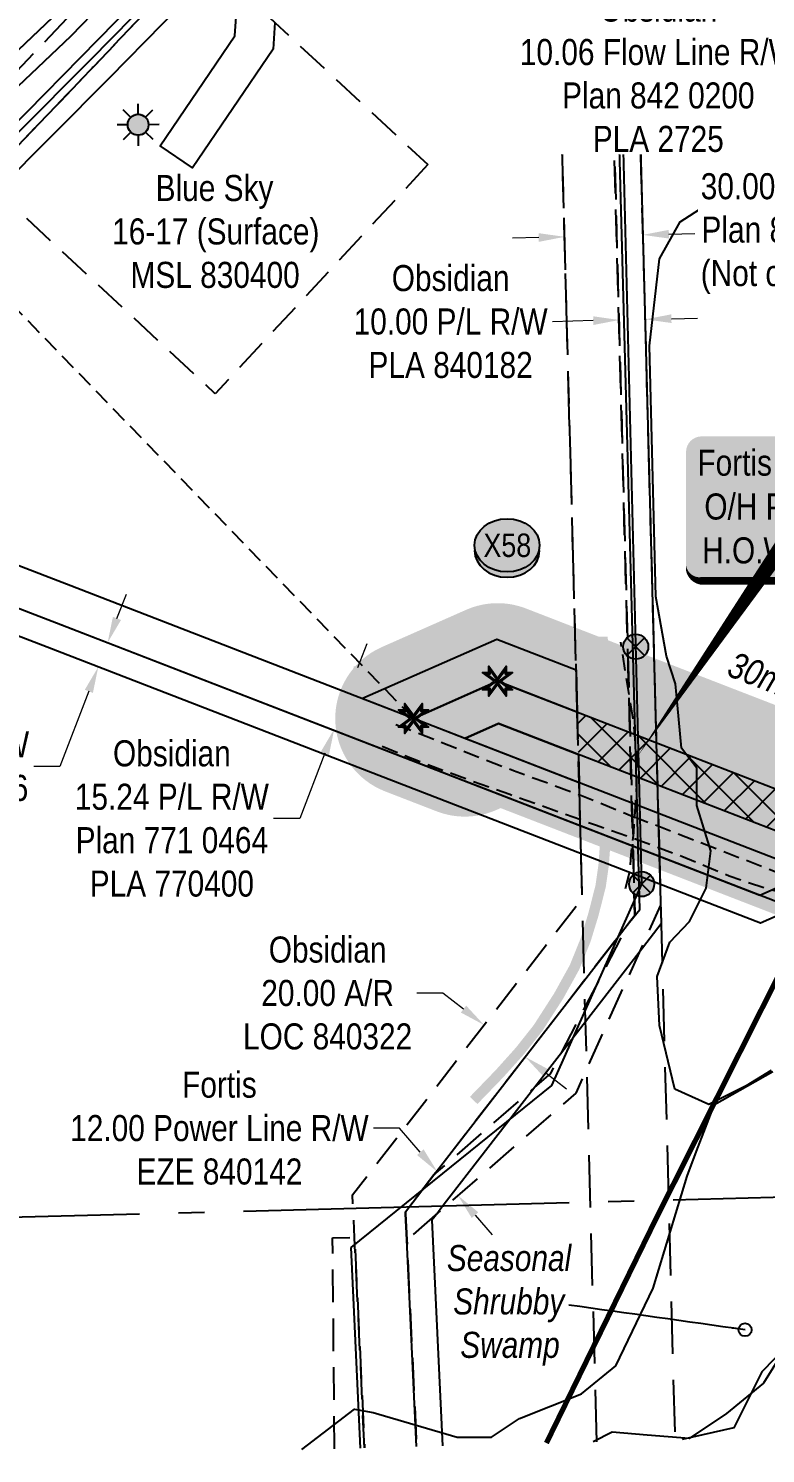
# Model space of a CAD drawing. Extents: x 633209 to 644713, y 5826006 to 5832721.
# Drawn here: x 637635 to 637918, y 5831600 to 5832147 of the extents above; entities that cross this region are included whole.
import ezdxf
from ezdxf.enums import TextEntityAlignment as Align

# ---------------------------------------------------------------- set-up
doc = ezdxf.new("R2010")
doc.units = 0
doc.header["$LTSCALE"] = 5
doc.header["$PDSIZE"] = 0.5
for name, pattern in [('DASHDOT2', [12.7, 6.35, -3.175, 0, -3.175]), ('foc-ACCESSROAD', [3.75, 2.5, -1.25]), ('foc-FLOWLINE', [3.75, 2.5, -1.25]), ('foc-MONUMENT-BDYS', [6, 4, -2]), ('foc-QUARTERLINE', [33, 25, -3, 2, -3]), ('foc-TIELINE', [1.875, 1.25, -0.625]), ('POWERLINE5', [7.799999999999997, 2.399999999999999, -0.6, 0.6, -0.6, 0.6, -0.6, 2.399999999999999]), ('UG_PIPE', [1.875, 1.25, -0.625])]:
    doc.linetypes.add(name, pattern=pattern)
doc.layers.get('Defpoints').update_dxf_attribs({"color": 9})
for name, color, linetype in [('AS-PIPE-UG', 44, 'UG_PIPE'), ('AS-POWER', 104, 'foc-POWER'), ('AS-POWER-EXISTING', 72, 'POWERLINE5'), ('AS-ROADS', 254, 'Continuous'), ('AS-WILDLIFE', 131, 'DASHDOT2'), ('C-AR', 13, 'foc-ACCESSROAD'), ('C-RW', 13, 'Continuous'), ('F-EZE', 190, 'foc-FLOWLINE'), ('F-RW', 190, 'Continuous'), ('F-WS', 190, 'foc-ACCESSROAD'), ('F-WS-S', 8, 'Continuous'), ('L-MON', 1, 'Continuous'), ('L-MON-PLAN', 7, 'foc-MONUMENT-BDYS'), ('L-QSEC', 8, 'foc-QUARTERLINE'), ('L-TIE', 7, 'foc-TIELINE'), ('P-BUFFER-H 30m', 51, 'Continuous'), ('P-BUFFER-T', 40, 'Continuous'), ('P-CROSSINGS', 250, 'Continuous'), ('P-PROPOSED', 10, 'Continuous'), ('P-PROPOSED-H', 21, 'Continuous'), ('P-TEMP-BLUE-BORE-H', 131, 'Continuous'), ('P-TEMP-H', 41, 'Continuous'), ('P-TEMP-NO CUT-H', 104, 'Continuous'), ('P-TEMP_WORKSPACE', 46, 'Continuous'), ('T-WATER', 160, 'Continuous'), ('WETLAND', 143, 'Continuous'), ('WETLAND-T', 146, 'Continuous')]:
    doc.layers.add(name, color=color, linetype=linetype)
for name, color, linetype, lineweight in [('C-AR-T', 13, 'Continuous', 9), ('C-FLOWLINE-T', 13, 'Continuous', 9), ('C-RW-T', 13, 'Continuous', 9), ('F-EZE-T', 190, 'Continuous', 9), ('F-RW-T', 190, 'Continuous', 9), ('F-WS-T', 190, 'Continuous', 9)]:
    doc.layers.add(name, color=color, linetype=linetype, lineweight=lineweight)
doc.styles.add('80', font='ARIALN.TTF', dxfattribs={"height": 10})
doc.styles.add('80CG', font='ARIALN.TTF', dxfattribs={"height": 10})
doc.styles.add('80L', font='ARIALN.TTF', dxfattribs={"height": 10})
doc.styles.add('Crossing', font='ARIALN.TTF', dxfattribs={"height": 10})
doc.styles.add('foc-LtypeFont', font='ARIALN.TTF', dxfattribs={"height": 7.349999999999999})
doc.linetypes.add('foc-POWER', pattern='A,6,-1,["P",foc-LtypeFont,S=0.2,R=0,X=-0.625,Y=-0.75],-1.239999999999999,4', length=12.24)
doc.linetypes.add('foc-TOPO-flowdirection-NOLINE', pattern='A,0,[">",foc-LtypeFont,S=0.3,R=0,X=0,Y=-0.945],-20,[">",foc-LtypeFont,S=0.3,R=0,X=0,Y=-0.945],0', length=20)
doc.dimstyles.new('Compass 5 000', dxfattribs={"dimscale": 5, "dimtxt": 9, "dimasz": 2, "dimexe": 0.2, "dimexo": 0.0625, "dimgap": 0.5, "dimtad": 0, "dimtih": 1, "dimtoh": 1, "dimzin": 0, "dimdsep": 46, "dimtxsty": '80CG', "dimcen": 0.1, "dimse1": 1, "dimse2": 1, "dimclrd": 256, "dimclrt": 256, "dimaunit": 1, "dimadec": 4, "dimazin": 0, "dimtfac": 0.06, "dimtofl": 0, "dimtmove": 0, "dimatfit": 1, "dimfxl": 0.2, "dimtolj": 1, "dimtzin": 0, "dimlwd": -1, "dimarcsym": 0})

# ---------------------------------------------------------------- blocks, each defined once
blk = doc.blocks.new('POWERPOLE')
h = blk.add_hatch(color=255)
edge = h.paths.add_edge_path()
edge.add_arc((0, 0), 0.9600000000000002, 0, 360)
at = {"linetype": 'Continuous'}
for p, q in [((0.678822509938982, -0.678822509938982), (-0.678822509938982, 0.678822509938982)), ((-0.678822509938982, -0.678822509938982), (0.678822509938982, 0.678822509938982))]:
    blk.add_line(p, q, dxfattribs=at)
blk.add_circle((0, 0), 0.9600000000000002, dxfattribs=at)
blk = doc.blocks.new('*D413')
at = {"layer": 'C-AR-T', "transparency": 16777216}
for p, q in [((637761.2645899262, 5831901.853485572), (637764.8634422729, 5831911.18345137)), ((637748.5865587802, 5831868.985897358), (637738.9060878237, 5831843.889434866)), ((637738.9060878237, 5831843.889434866), (637728.9060878237, 5831843.889434866))]:
    blk.add_line(p, q, dxfattribs=at)
for points in [[(637759.7095956265, 5831902.453294297), (637762.8195842258, 5831901.253676848), (637757.6657375796, 5831892.523519775)], [(637747.0315644804, 5831869.585706082), (637750.1415530797, 5831868.386088634), (637752.1854111268, 5831878.315863155)]]:
    blk.add_solid(points, dxfattribs=at)
at = {"layer": 'Defpoints', "color": 0, "transparency": 16777216}
for p in [(637643.0073480855, 5831936.75075737), (637637.5270216323, 5831922.54310075), (637752.1854111268, 5831878.315863155)]:
    blk.add_point(p, dxfattribs=at)
at = {"layer": 'C-AR-T', "transparency": 16777216, "insert": (637689.8201396649, 5831843.889434865), "char_height": 10, "attachment_point": 5, "style": '80CG'}
blk.add_mtext('\\A1;Obsidian\\P15.24 P/L R/W\\PPlan 771 0464\\PPLA 770400', dxfattribs=at)
blk = doc.blocks.new('*D426')
at = {"layer": 'C-AR-T', "transparency": 16777216}
for p, q in [((637793.8939699605, 5831776.892884481), (637783.893969961, 5831776.892884481)), ((637801.801141019, 5831770.771067222), (637793.8939699605, 5831776.892884481)), ((637833.4186298493, 5831746.292465786), (637841.3258008799, 5831740.170648548))]:
    blk.add_line(p, q, dxfattribs=at)
for points in [[(637802.8214438921, 5831772.08892906), (637800.7808381459, 5831769.453205382), (637809.7083120495, 5831764.649249984)], [(637834.4389327224, 5831747.610327625), (637832.3983269762, 5831744.974603947), (637825.5114588188, 5831752.414283024)]]:
    blk.add_solid(points, dxfattribs=at)
at = {"layer": 'Defpoints', "color": 0, "transparency": 16777216}
for p in [(637822.9165751631, 5831781.709542932), (637838.7197219324, 5831769.474575972), (637809.7083120495, 5831764.649249984)]:
    blk.add_point(p, dxfattribs=at)
at = {"layer": 'C-AR-T', "transparency": 16777216, "insert": (637749.6238471777, 5831776.892884481), "char_height": 10, "attachment_point": 5, "style": '80CG'}
blk.add_mtext('\\A1;Obsidian\\P20.00 A/R\\PLOC 840322', dxfattribs=at)
blk = doc.blocks.new('*D430')
at = {"layer": 'C-FLOWLINE-T', "transparency": 16777216}
for p, q in [((637973.4768697745, 5832162.859504923), (637980.4171526278, 5832170.05898226)), ((637952.6711146999, 5832141.276730089), (637941.5917447819, 5832129.783585746)), ((637941.5917447819, 5832129.783585746), (637931.5917447824, 5832129.783585747))]:
    blk.add_line(p, q, dxfattribs=at)
for points in [[(637972.2769568856, 5832164.016218733), (637974.6767826639, 5832161.702791115), (637966.5365869207, 5832155.660027588)], [(637951.471201811, 5832142.433443898), (637953.8710275893, 5832140.120016281), (637959.6113975537, 5832148.476207426)]]:
    blk.add_solid(points, dxfattribs=at)
at = {"layer": 'Defpoints', "color": 0, "transparency": 16777216}
for p in [(637953.4451162238, 5832168.280181158), (637946.5199268567, 5832161.096360996), (637966.5365869207, 5832155.660027588)]:
    blk.add_point(p, dxfattribs=at)
at = {"layer": 'C-FLOWLINE-T', "transparency": 16777216, "insert": (637876.5917447815, 5832129.783585746), "char_height": 10, "attachment_point": 5, "style": '80CG', "bg_fill": 3, "box_fill_scale": 1.1, "bg_fill_color": 256, "bg_fill_true_color": 13158600, "bg_fill_transparency": 0}
blk.add_mtext('\\A1;Obsidian\\P10.06 Flow Line R/W\\PPlan 842 0200\\PPLA 2725', dxfattribs=at)
blk = doc.blocks.new('*D472')
at = {"layer": 'C-RW-T', "transparency": 16777216}
for p, q in [((637851.6293373345, 5832035.066266248), (637835.9409799618, 5832034.670822869)), ((637881.6263899116, 5832035.82237701), (637891.6232146698, 5832036.07435866))]:
    blk.add_line(p, q, dxfattribs=at)
for points in [[(637851.587340393, 5832036.732403709), (637851.6713342762, 5832033.400128788), (637861.6261620929, 5832035.318247898)], [(637881.58439297, 5832037.488514471), (637881.6683868531, 5832034.156239551), (637871.6295651533, 5832035.570395361)]]:
    blk.add_solid(points, dxfattribs=at)
at = {"layer": 'Defpoints', "color": 0, "transparency": 16777216}
for p in [(637871.6295651533, 5832035.570395361), (637864.2068258501, 5831932.936017268), (637874.2102289102, 5831933.188164731)]:
    blk.add_point(p, dxfattribs=at)
at = {"layer": 'C-RW-T', "transparency": 16777216, "insert": (637796.8550318035, 5832034.670822869), "char_height": 10, "attachment_point": 5, "style": '80CG'}
blk.add_mtext('\\A1;Obsidian\\P10.00 P/L R/W\\PPLA 840182', dxfattribs=at)
blk = doc.blocks.new('*D501')
at = {"layer": 'Defpoints', "color": 0, "transparency": 16777216}
for p in [(637824.1296935002, 5831736.40885013), (637832.0090858205, 5831727.347339811), (637799.6609483394, 5831699.219173854)]:
    blk.add_point(p, dxfattribs=at)
at = {"layer": 'F-EZE-T', "transparency": 16777216}
for p, q in [((637777.2213302474, 5831725.025330296), (637767.2213302478, 5831725.025330296)), ((637785.219855113, 5831715.826814389), (637777.2213302474, 5831725.025330296)), ((637806.2226492455, 5831691.67304364), (637812.7843501512, 5831684.126913425))]:
    blk.add_line(p, q, dxfattribs=at)
for points in [[(637786.4775434826, 5831716.920431206), (637783.9621667438, 5831714.733197571), (637791.7815560191, 5831708.280684173)], [(637807.4803376151, 5831692.766660457), (637804.9649608764, 5831690.579426822), (637799.6609483394, 5831699.219173854)]]:
    blk.add_solid(points, dxfattribs=at)
at = {"layer": 'F-EZE-T', "transparency": 16777216, "insert": (637708.0808118298, 5831725.025330296), "char_height": 10, "attachment_point": 5, "style": '80CG'}
blk.add_mtext('\\A1;Fortis\\P12.00 Power Line R/W\\PEZE 840142', dxfattribs=at)
blk = doc.blocks.new('*D533')
at = {"layer": 'Defpoints', "color": 0, "transparency": 16777216}
for p in [(637612.1791694127, 5831931.848493895), (637608.58175902, 5831922.518940922), (637661.5475987403, 5831902.095683472)]:
    blk.add_point(p, dxfattribs=at)
at = {"layer": 'F-RW-T', "transparency": 16777216}
for p, q in [((637668.7427447718, 5831920.755632915), (637672.3404804105, 5831930.086029382)), ((637657.9498631014, 5831892.765287003), (637646.8435165791, 5831863.96199883)), ((637646.8435165791, 5831863.96199883), (637636.8435165794, 5831863.961998829))]:
    blk.add_line(p, q, dxfattribs=at)
for points in [[(637667.1876786936, 5831921.355255521), (637670.2978108502, 5831920.156010307), (637665.145009133, 5831911.425236445)], [(637656.3947970232, 5831893.364909609), (637659.5049291798, 5831892.165664395), (637661.5475987403, 5831902.095683472)]]:
    blk.add_solid(points, dxfattribs=at)
at = {"layer": 'F-RW-T', "transparency": 16777216, "insert": (637597.7575684199, 5831863.961998829), "char_height": 10, "attachment_point": 5, "style": '80CG'}
blk.add_mtext('\\A1;PMC\\P10.00 P/L R/W\\PPlan 962 1146\\PPLA 960735', dxfattribs=at)
blk = doc.blocks.new('*D547')
at = {"layer": 'Defpoints', "color": 0, "transparency": 16777216}
for p in [(637839.0475286214, 5832131.082488959), (637869.0507811286, 5832131.838716002), (637870.6599340024, 5832067.995693707)]:
    blk.add_point(p, dxfattribs=at)
at = {"layer": 'F-RW-T', "transparency": 16777216}
for p, q in [((637880.6567590964, 5832068.247662039), (637890.6535841904, 5832068.499630371)), ((637830.6598564013, 5832066.987498332), (637820.6630313073, 5832066.73553))]:
    blk.add_line(p, q, dxfattribs=at)
for points in [[(637830.6178616793, 5832068.653635848), (637830.7018511232, 5832065.321360816), (637840.6566814953, 5832067.239466663)], [(637880.6147643744, 5832069.913799556), (637880.6987538184, 5832066.581524524), (637870.6599340024, 5832067.995693707)]]:
    blk.add_solid(points, dxfattribs=at)
at = {"layer": 'F-RW-T', "transparency": 16777216, "insert": (637930.1249348042, 5832068.499630371), "char_height": 10, "attachment_point": 5, "style": '80CG', "bg_fill": 3, "box_fill_scale": 1.1, "bg_fill_color": 256, "bg_fill_true_color": 13158600, "bg_fill_transparency": 0}
blk.add_mtext('\\A1;30.00 P/L R/W\\PPlan 842 1375\\P(Not on PLSR)', dxfattribs=at)
blk = doc.blocks.new('GAS')
h = blk.add_hatch(color=255)
h.dxf.hatch_style = 1
edge = h.paths.add_edge_path()
edge.add_arc((0, 0), 0.9, 0, 360)
for p, q in [((-0.5711929310346023, 0.5711929297831376), (-1.142385862069204, 1.142385861385264)), ((0, 0.8077887887338874), (0, 1.615577579286764)), ((0.5711929310309642, 0.5711929297831376), (1.142385862065566, 1.142385861385264)), ((-0.8077887898725749, 0), (-1.615577579628734, 0)), ((1.615577579625096, 0), (0.8077887898689368, 0)), ((-0.5711929310346023, -0.5711929316021271), (-1.142385862069204, -1.142385863204253)), ((0, -0.8077887905528768), (0, -1.615577581105753)), ((1.142385862065566, -1.142385863204253), (0.5711929310309642, -0.5711929316021271))]:
    blk.add_line(p, q)
blk.add_circle((0, 0), 0.8000000000000003)
blk = doc.blocks.new('TEMP')
h = blk.add_hatch(color=255)
h.dxf.hatch_style = 1
h.paths.add_polyline_path([(-1.152061661774314, -0.6656854195645795), (-0.6656854224511335, -0.6656854195645795), (-0.6656854224511333, -1.152061655686338), (-5.273248504522599e-10, -0.2514284436956581), (0.6656854183820542, -1.152061663420681), (0.6656854183820542, -0.6656854208922597), (1.152061656810019, -0.6656854053035203), (0.2514284429676993, 5.273251835191672e-10), (1.152061671303363, 0.6656854258011662), (0.6656854287749412, 0.6656854258011663), (0.6656854131859291, 1.15206166422904), (-5.274159997625816e-10, 0.2514284397220763), (-0.6656854269836914, 1.152061669657268), (-0.6656854269836914, 0.6656854303339061), (-1.152061663105632, 0.6656854303339061), (-0.2514284404497631, 5.273246284076549e-10)])
h.paths.add_polyline_path([(0.5656854229146121, 0.8485281473411305), (0.5656854319800914, 0.5656854258011663), (0.8485281444547581, 0.5656854258011663), (0.08318903393992505, -1.110223024625157e-16), (0.8485281399220184, -0.5656854150320215), (0.5656854183820542, -0.5656854240973189), (0.5656854183820542, -0.8485281365719858), (1.110223024625157e-16, -0.08318903609469996), (-0.5656854224511336, -0.848528132039064), (-0.5656854224511336, -0.5656854195645794), (-0.8485281349258003, -0.5656854195645796), (-0.08318903284889523, 0), (-0.8485281394583577, 0.5656854303339061), (-0.5656854269836913, 0.5656854303339061), (-0.5656854269836913, 0.8485281428085727), (0, 0.08318903069412065)], flags=16)
h = blk.add_hatch(color=1)
h.dxf.hatch_style = 1
h.paths.add_polyline_path([(-0.06915469535651364, -0.01037320604065278), (-0.08318903284889517, 5.551115123125783e-17), (-0.8485281349258, -0.5656854195645791), (-0.5656854224511336, -0.5656854195645792), (-0.5656854224511336, -0.8485281320390639), (0.06915469936647578, 0.01037320361108768), (0.08318903393992527, 1.110223024625157e-16), (0.8485281444547581, 0.5656854258011663), (0.5656854319800914, 0.5656854258011663), (0.5656854229146121, 0.8485281473411306)])
at = {"color": 1}
for p, q in [((-0.0831890328488953, 0), (0.0831890339399252, 0)), ((0, 0.0831890306941205), (0, -0.08318903609469999))]:
    blk.add_line(p, q, dxfattribs=at)
at = {"color": 255, "flags": 128}
blk.add_lwpolyline([(-0.251428440449763, 5.27325e-10), (-1.152061663105632, 0.6656854303339061), (-0.6656854269836914, 0.6656854303339061), (-0.6656854269836914, 1.152061669657268), (-5.274159999999999e-10, 0.2514284397220763), (0.6656854131859291, 1.15206166422904), (0.6656854287749412, 0.6656854258011663), (1.152061671303363, 0.6656854258011663), (0.2514284429676991, 5.27325e-10), (1.152061656810019, -0.6656854053035204), (0.6656854183820542, -0.6656854208922596), (0.6656854183820542, -1.152061663420681), (-5.27325e-10, -0.2514284436956586), (-0.6656854224511335, -1.152061655686338), (-0.6656854224511335, -0.6656854195645793), (-1.152061661774314, -0.6656854195645793)], close=True, dxfattribs=at)
at = {"color": 1, "flags": 128}
blk.add_lwpolyline([(-0.0831890328488953, 0), (-0.8485281394583578, 0.5656854303339061), (-0.5656854269836913, 0.5656854303339061), (-0.5656854269836913, 0.8485281428085727), (0, 0.0831890306941205), (0.5656854229146121, 0.8485281473411305), (0.5656854319800914, 0.5656854258011663), (0.8485281444547581, 0.5656854258011663), (0.0831890339399252, 0), (0.8485281399220184, -0.5656854150320214), (0.5656854183820542, -0.5656854240973189), (0.5656854183820542, -0.8485281365719856), (0, -0.08318903609469999), (-0.5656854224511335, -0.848528132039064), (-0.5656854224511335, -0.5656854195645792), (-0.8485281349258001, -0.5656854195645792)], close=True, dxfattribs=at)
blk = doc.blocks.new('*U758')
h = blk.add_hatch(color=255)
edge = h.paths.add_edge_path()
edge.add_line((-41.49999999999999, -28.5), (41.49999999999999, -28.5))
edge.add_arc((41.49999999999999, -22.5), 6, 270, 360)
edge.add_line((47.49999999999999, -22.5), (47.49999999999999, 21))
edge.add_arc((41.49999999999999, 21), 6, 0, 90)
edge.add_line((41.49999999999999, 27), (-41.49999999999999, 27))
edge.add_arc((-41.49999999999999, 21), 6, 90, 180)
edge.add_line((-47.49999999999999, 21), (-47.49999999999999, -22.5))
edge.add_arc((-41.49999999999999, -22.5), 6, 180, 270)
at = {"color": 104, "flags": 128}
blk.add_lwpolyline([(-41.49999999999999, -28.5, 3, 3, 0), (41.49999999999999, -28.5, 3, 3, 0.414213562373095), (47.49999999999999, -22.5, 3, 3, 0), (47.49999999999999, 21, 3, 0, 0.414213562373095), (41.49999999999999, 27, 0, 0, 0), (-41.49999999999999, 27, 0, 0, 0.414213562373095), (-47.49999999999999, 21, 0, 0, 0), (-47.49999999999999, -22.5, 0, 3, 0.414213562373095)], format="xyseb", close=True, dxfattribs=at)
blk.add_lwpolyline([(-66.29638220322227, -96.08155829276251, 0, 7.499999999999998, 0), (-3.398394867633904e-15, -3.081487911019577e-33, 0, 0, 0)], format="xyseb", dxfattribs=at)
at = {"color": 104, "style": '80'}
blk.add_attdef('ENTER_TEXT_001', (-26.84515688949523, -4.918144611186903), '', height=10, dxfattribs=at)
blk = doc.blocks.new('xing2')
h = blk.add_hatch(color=50)
h.dxf.hatch_style = 1
edge = h.paths.add_edge_path()
edge.add_ellipse((0, 0), major_axis=(-12.5, 0), ratio=0.8162973455633619, start_angle=0, end_angle=360)
h = blk.add_hatch(color=250)
h.dxf.hatch_style = 1
edge = h.paths.add_edge_path()
edge.add_ellipse((0, -2.047489049626165), major_axis=(-12.5, 0), ratio=0.8162973455633619, start_angle=0, end_angle=180)
edge.add_line((12.5, -2.047489049626165), (12.5, 0))
edge.add_ellipse((0, 0), major_axis=(-12.5, 0), ratio=0.8162973455633619, start_angle=0, end_angle=180, ccw=False)
edge.add_line((-12.5, 0), (-12.5, -2.047489049626165))
at = {"color": 250}
blk.add_ellipse((0, 0), major_axis=(-12.5, 0), ratio=0.8162973455633619, dxfattribs=at)
blk.add_ellipse((0, -2.047489049626165), major_axis=(-12.5, 0), ratio=0.8162973455633619, start_param=0, end_param=3.141592653589793, dxfattribs=at)
at = {"color": 250, "style": 'Crossing'}
blk.add_attdef('CROSSING', text='', height=9, dxfattribs=at).set_placement((0.08916442567715421, 0.0199513138486509), align=Align.MIDDLE_CENTER)
at = {"color": 250, "style": 'Crossing', "flags": 1}
for tag, p in [('OWNER', (0.08916442567715421, -12.49201765665748)), ('DESCRIPTION', (0.08916442567715421, -25.770021277247)), ('LOCATION', (0.08916442567715421, -39.30337514164421)), ('DWG_REF', (0.08916442567715421, -52.83672900604233))]:
    blk.add_attdef(tag, text='', height=9, dxfattribs=at).set_placement(p, align=Align.MIDDLE_CENTER)

msp = doc.modelspace()

# ---------------------------------------------------------------- hatches: boundary and pattern name
at = {"layer": 'AS-ROADS'}
h = msp.add_hatch(color=256, dxfattribs=at)
h.dxf.hatch_style = 1
edge = h.paths.add_edge_path()
edge.add_line((637807.1437300588, 5831734.320609958), (637804.2682699453, 5831737.099390041))
edge.add_line((637804.2682699453, 5831737.099390041), (637814.1588301392, 5831747.334065128))
edge.add_line((637814.1588301392, 5831747.334065128), (637821.915760036, 5831755.972486867))
edge.add_line((637821.915760036, 5831755.972486867), (637828.7545473177, 5831764.615105291))
edge.add_line((637828.7545473111, 5831764.615105344), (637836.5998724895, 5831776.805320727))
edge.add_line((637836.5998724961, 5831776.805320675), (637842.6391562177, 5831787.714454248))
edge.add_line((637842.639156211, 5831787.714454247), (637846.807801427, 5831798.01190114))
edge.add_line((637846.807801427, 5831798.01190114), (637849.7951695053, 5831807.775374018))
edge.add_line((637849.7951695119, 5831807.775374018), (637852.5038488314, 5831818.417811564))
edge.add_line((637852.5038488314, 5831818.417811617), (637853.5991739121, 5831826.099756686))
edge.add_line((637853.5991739121, 5831826.099756633), (637854.4511891501, 5831837.515970143))
edge.add_line((637854.4511891501, 5831837.515970143), (637854.6094395177, 5831858.674740955))
edge.add_line((637854.6094395177, 5831858.674741008), (637853.1932943822, 5831913.676538845))
edge.add_line((637853.1932943822, 5831913.676538792), (637857.1907056179, 5831913.779461177))
edge.add_line((637857.1907056113, 5831913.779461177), (637858.6077056113, 5831858.744461177))
edge.add_arc((637856.6089990276, 5831858.692999984), 1.999368972536639, -0.428518016243288, 1.4748827495333785, ccw=False)
edge.add_line((637858.6083120819, 5831858.678046796), (637858.4493120818, 5831837.419046828))
edge.add_arc((637856.450000003, 5831837.43399994), 1.999367996553101, 355.7318139020781, 359.5714839631203, ccw=False)
edge.add_line((637858.4438229732, 5831837.285196935), (637857.5818229693, 5831825.735196934))
edge.add_arc((637855.5880000084, 5831825.884000001), 1.999367991906222, 351.88521593817484, 355.73181209902054, ccw=False)
edge.add_line((637857.5673488643, 5831825.601775846), (637856.4473488681, 5831817.746775847))
edge.add_arc((637854.4679999931, 5831818.028999999), 1.999368003845613, 345.7204453300405, 351.8852160678275, ccw=False)
edge.add_line((637856.4055951467, 5831817.535849453), (637853.6585951468, 5831806.742849452))
edge.add_arc((637851.7210000006, 5831807.235999997), 1.999368002679346, 342.98725567900647, 345.72044537683183, ccw=False)
edge.add_line((637853.6328750596, 5831806.651016092), (637850.6058750554, 5831796.758016094))
edge.add_arc((637848.6939999869, 5831797.342999998), 1.999368005206817, 337.9607565688153, 342.9872557289297, ccw=False)
edge.add_line((637850.5472682916, 5831796.592754031), (637846.3002682916, 5831786.101754031))
edge.add_arc((637844.4470000012, 5831786.852000001), 1.999367999125724, 331.0311370027246, 337.96075641197757, ccw=False)
edge.add_line((637846.1962131567, 5831785.883637669), (637840.0662131608, 5831774.810637668))
edge.add_arc((637838.3169999922, 5831775.779000049), 1.999368002483605, 327.2356561296809, 331.03113720834125, ccw=False)
edge.add_line((637839.998275653, 5831774.69697201), (637832.0642756489, 5831762.368972011))
edge.add_arc((637830.3830000032, 5831763.451000003), 1.999367998952889, 321.64590708435384, 327.23565584258904, ccw=False)
edge.add_line((637831.9508861627, 5831762.2103529), (637825.0128861667, 5831753.4423529))
edge.add_arc((637823.4449994772, 5831754.683000052), 1.999368439930303, 318.0775377979787, 321.64591528029723, ccw=False)
edge.add_line((637824.9326289166, 5831753.347173406), (637817.1096289167, 5831744.635173405))
edge.add_arc((637815.6220000138, 5831745.970999982), 1.999367999690998, 315.97958599120517, 318.07752912357773, ccw=False)
edge.add_line((637817.0597300547, 5831744.581609965), (637807.1437300588, 5831734.320609997))
at = {"layer": 'P-BUFFER-H 30m'}
h = msp.add_hatch(color=256, dxfattribs=at)
h.dxf.hatch_style = 1
edge = h.paths.add_edge_path()
edge.add_arc((638029.5796051052, 5831798.498508523), 31.03286630861239, 246.0030244533155, 271.3575478174281, ccw=False)
edge.add_line((638016.958897754, 5831770.147908225), (637816.0477948578, 5831847.934876077))
edge.add_line((637816.0477948578, 5831847.934876077), (637814.4380428288, 5831847.223693929))
edge.add_arc((637802.318440367, 5831874.656264901), 29.99051039899929, 248.8422488538393, 293.8356539537258, ccw=False)
edge.add_line((637791.4937557128, 5831846.687408719), (637771.714511052, 5831854.342497728))
edge.add_arc((637782.5391956499, 5831882.311353933), 29.99051040034174, 113.83565407088429, 248.84224897028298, ccw=False)
edge.add_line((637770.4195931318, 5831909.743924881), (637802.7934621968, 5831924.046573625))
edge.add_arc((637814.9130646617, 5831896.614002646), 29.99051040618569, 68.83503775943308, 113.8356539539819, ccw=False)
edge.add_line((637825.7412693186, 5831924.581496247), (638028.1648853295, 5831846.208927021))
edge.add_line((638028.1648853295, 5831846.208927021), (638030.3148190883, 5831767.474352584))
at = {"layer": 'P-PROPOSED-H'}
h = msp.add_hatch(color=256, dxfattribs=at)
h.dxf.hatch_style = 1
h.paths.add_polyline_path([(638029.4962004996, 5831797.453688452), (637815.2913081007, 5831880.387627112), (637802.3184403053, 5831874.656264877), (637782.5391956501, 5831882.311353933), (637814.9130647209, 5831896.614002629), (638029.0524287805, 5831813.705434474)])
at = {"layer": 'P-TEMP-BLUE-BORE-H'}
h = msp.add_hatch(color=256, dxfattribs=at)
h.dxf.hatch_style = 1
h.paths.add_polyline_path([(637845.496102621, 5831884.773134935), (638029.0524287805, 5831813.705434474), (638029.4962004996, 5831797.453688455), (637845.9319070056, 5831868.496135128)])
at = {"layer": 'P-TEMP-H'}
h = msp.add_hatch(color=256, dxfattribs=at)
h.dxf.hatch_style = 1
h.paths.add_polyline_path([(637845.496102621, 5831884.773134935), (637814.9130647209, 5831896.614002629), (637782.5391956501, 5831882.311353933), (637762.7599509899, 5831889.966442988), (637814.5348213422, 5831912.840378194), (637845.0610649331, 5831901.021499569)])
h = msp.add_hatch(color=256, dxfattribs=at)
h.dxf.hatch_style = 1
h.paths.add_polyline_path([(637846.22191687, 5831857.664462172), (637802.318440305, 5831874.656264877), (637815.2517670192, 5831880.370158017), (637845.9319070056, 5831868.496135128)])
at = {"layer": 'P-TEMP-NO CUT-H', "ltscale": 2}
h = msp.add_hatch(dxfattribs=at)
h.set_pattern_fill('ANSI37', color=256, scale=2.4992092)
h.set_pattern_definition([(45, (-1426.812624658691, 2303.864310073081), (-5.610884679033068, 5.610884679033069), []), (135, (-1426.812624658691, 2303.864310073081), (-5.610884679033069, -5.610884679033068), [])])
h.paths.add_polyline_path([(637845.496102621, 5831884.773134935), (638029.0524287805, 5831813.705434474), (638029.4962004996, 5831797.453688455), (637845.9319070056, 5831868.496135128)])

# ---------------------------------------------------------------- linework, layer by layer
at = {"layer": 'AS-PIPE-UG', "flags": 128}
for points in [[(637863.985, 5831817.01000002), (637865.669, 5831823.422), (637866.1939999975, 5831830.017), (637867.1559999974, 5831838.392000053), (637867.825, 5831848.229000053), (637868.3210000041, 5831856.943000053), (637868.4149999975, 5831866.637), (637867.277, 5831880.184), (637862.167, 5831911.59)], [(637775.771, 5831880.086), (637791.6159999934, 5831873.960000053), (637806.0220000041, 5831868.141), (637820.936, 5831862.367), (637833.4039999933, 5831857.839000053), (637844.543000004, 5831853.74), (637854.1029999934, 5831850.054), (637867.759000004, 5831844.318)], [(637770.6210000041, 5831871.662), (637785.813, 5831865.552), (637804.945000004, 5831858.443), (637819.53, 5831853.23), (637837.6449999934, 5831846.76100002), (637852.4790000041, 5831841.485), (637869.4680000041, 5831835.541999968), (637885.68, 5831829.437), (637903.8579999934, 5831821.953), (637918.938, 5831816.781), (637925.7039999934, 5831815.312), (637931.326, 5831814.631), (637939.748, 5831814.729), (637946.1529999934, 5831815.232), (637963.2989999934, 5831815.944), (637970.2159999998, 5831814.840000053), (637977.8609999934, 5831813.285), (637987.101, 5831809.998), (637994.771, 5831806.672), (638069.5489999934, 5831777.691), (638078.331, 5831774.511), (638090.2209999934, 5831768.953), (638101.397, 5831762.641), (638109.168, 5831756.778), (638113.119, 5831753.440000053), (638119.623999998, 5831748.19), (638124.421, 5831741.606), (638135.5619999934, 5831731.669000053), (638153.4209999933, 5831723.429)], [(638571.784, 5831571.177), (637867.759000004, 5831844.318)]]:
    msp.add_lwpolyline(points, dxfattribs=at)
at = {"layer": 'AS-POWER', "flags": 128}
for points in [[(637119.5130846062, 5831584.503580877), (637497.195000004, 5831975.896), (637497.3390000041, 5831976.097), (637503.220000004, 5831982.11), (637508.5829999933, 5831988.094), (637511.8529999934, 5831990.748000053), (637777.0596704221, 5832260.830372792)], [(637758.6134314204, 5831679.265010203), (637835.6837869481, 5831741.477694423), (637870.2119999934, 5831818.755), (637859.8243919398, 5832238.580198877)], [(637762.2547885729, 5831602.272216937), (637758.6134314203, 5831679.265010203)]]:
    msp.add_lwpolyline(points, dxfattribs=at)
at = {"layer": 'AS-WILDLIFE', "const_width": 1.999999999999938, "flags": 128}
msp.add_lwpolyline([(637833.6306639189, 5831604.163232071), (637846.2499822463, 5831629.999905459), (637875.8125054932, 5831690.500059016), (637956.6875177408, 5831850.999940448), (637966.2499177927, 5831871.999998864), (637980.3125927472, 5831902.999992349), (638034.2500650834, 5831960.500044073), (638039.1250267449, 5831965.499975189), (638055.6249812873, 5831977.499893061), (638311.5625017948, 5832167.500033635), (638545.8125384554, 5832344.999915378), (638583.8125571103, 5832374.000050163), (638593.8750106965, 5832379.000106781), (638663.7500171138, 5832412.499995545), (638712.0000355035, 5832422.500112197), (638749.4375349855, 5832430.000029339), (638783.0625309353, 5832435.999924444), (638825.1874799547, 5832443.000082581), (638900.750003099, 5832460.500042022), (638933.6534649993, 5832462.305939328)], dxfattribs=at)
at = {"layer": 'C-AR', "flags": 128}
for points in [[(637122.0590758917, 5831600.703946919), (637169.5630237538, 5831651.131948548), (637194.0737043419, 5831676.644028375), (637223.3199552892, 5831707.086233685), (637469.8285012508, 5831963.663981643), (637478.8244548873, 5831973.030740274), (637486.3411600136, 5831980.856554844), (637497.7546435507, 5831992.735786268), (637505.268792477, 5832000.559358688), (637520.3004438201, 5832016.203833552), (637564.2938395157, 5832061.998210536), (637603.4162359352, 5832102.724470704), (637686.4409617689, 5832189.733979864), (637749.270941603, 5832256.029169773), (637759.6928585732, 5832267.026733613), (637796.6916336057, 5832306.067525174), (637800.1929584958, 5832309.764783893), (637821.997972181, 5832332.775307901), (637832.3109474684, 5832343.656452671), (637837.8049532139, 5832349.455966296), (637845.4492449496, 5832357.522228626), (637984.5639202561, 5832504.322774804), (638010.1756184575, 5832505.009350982), (637882.7626028231, 5832367.633979133), (637873.9256152187, 5832358.308233159), (637852.4366407722, 5832335.633214212), (637846.9739436215, 5832329.838072318), (637836.6368209152, 5832318.959918081), (637812.2846976576, 5832293.264890617), (637801.9222617879, 5832282.330647518), (637800.9759354908, 5832281.331655264), (637774.2720747783, 5832253.141906994), (637767.6847798665, 5832246.201502419), (637763.7969571654, 5832242.106173623), (637701.0037814927, 5832175.838362727), (637659.6920912368, 5832132.508169815), (637618.1718597, 5832089.027236485), (637523.0493707344, 5831990.048650588), (637518.1141199247, 5831984.87858296), (637506.7065747415, 5831973.003574101), (637499.1907388965, 5831965.179954096), (637224.1193113242, 5831678.864055718), (637222.718912707, 5831677.406378796), (637184.0778185194, 5831637.186101702), (637135.4859262834, 5831585.666754673)], [(637763.7941995317, 5831602.313001717), (637759.9752567379, 5831683.059749287), (637759.5697085718, 5831691.636681834), (637759.2019261108, 5831699.41328919), (637847.4085554129, 5831813.344312188), (637836.7641981671, 5832210.903881043), (637836.3969625824, 5832224.619882659), (637836.1141706322, 5832235.18197134), (637856.0991422812, 5832235.774593153), (637856.2911584931, 5832228.602917061), (637856.5860635571, 5832217.588411466), (637866.4321811135, 5831849.842557175), (637866.8731825316, 5831833.371451452), (637867.5856561066, 5831806.761043649), (637865.5335648595, 5831804.110524685), (637847.9098013964, 5831781.345074975), (637793.1354903135, 5831710.595043949), (637790.4536143853, 5831707.13066128), (637779.5160634735, 5831693.003555949), (637779.5553967562, 5831692.16723941), (637780.0291169059, 5831682.156813927), (637783.7789844872, 5831602.842473764)]]:
    msp.add_lwpolyline(points, dxfattribs=at)
at = {"layer": 'C-RW'}
for points in [[(637513.4904746169, 5832027.48199755), (637644.0215506479, 5832151.432252922), (637747.2190895407, 5832257.996336502), (637757.7528172875, 5832268.874231857), (637784.5848471927, 5832296.582830839), (637795.0873022698, 5832307.384456947), (637796.6916336057, 5832306.067525174), (637810.6146632971, 5832294.63451555), (637812.2846976576, 5832293.264890617), (637813.1950802213, 5832292.517142994), (637820.9525700004, 5832286.153479876), (637810.3803449186, 5832275.408785436), (637802.6223474264, 5832281.758036852), (637801.9222617879, 5832282.330647518), (637800.2116482502, 5832283.730761125), (637792.2909568098, 5832290.20986518), (637764.9767972993, 5832261.995622492), (637754.4219063227, 5832251.092689907), (637651.0572810769, 5832144.329148586), (637564.2938395157, 5832061.998210536)], [(637518.6808002627, 5831994.87648668), (637658.5722938752, 5832135.161424758), (637699.7154234246, 5832177.032114124), (637763.7969571654, 5832242.106173623), (637767.6847798665, 5832246.201502419), (637774.2720747783, 5832253.141906994), (637801.0094377851, 5832280.115397699), (637801.7022970899, 5832280.820847053), (637802.6223474264, 5832281.758036852), (637813.1950802213, 5832292.517142994), (637813.8233925494, 5832293.156907693), (637820.9525700004, 5832286.153479876), (637810.3803449186, 5832275.408785436), (637802.0548959777, 5832266.929757685), (637801.3918348668, 5832266.254078693), (637784.1728572347, 5832248.70495957), (637781.6410652141, 5832246.128077822), (637770.9517951295, 5832235.248641626), (637716.5676300754, 5832179.897656285), (637706.9839642467, 5832170.248768426), (637665.6862674593, 5832128.138924833), (637622.5580689234, 5832084.928694052)], [(637783.7789844872, 5831602.842473764), (637780.0291169059, 5831682.156813927), (637779.5553967562, 5831692.16723941), (637779.5160634735, 5831693.003555949), (637790.4536143853, 5831707.13066128), (637793.1354903135, 5831710.595043949), (637847.9098013964, 5831781.345074975), (637865.5335648595, 5831804.110524685), (637869.5254723771, 5831809.011997771), (637868.8942000666, 5831832.589593037), (637868.4532075386, 5831849.060366675), (637857.7544999047, 5832248.649885925)], [(637867.4990431976, 5832188.851941325), (637876.9782702074, 5831829.462159135), (637877.6747751615, 5831803.448168565), (637869.197278469, 5831792.497560201), (637863.9483789682, 5831785.717592485), (637839.410033061, 5831754.020577011), (637829.1634515908, 5831740.785230132), (637793.1486062935, 5831694.265180507), (637791.9289164701, 5831692.495823052), (637789.6853845988, 5831689.792759895), (637793.7836541665, 5831603.107535057)], [(637644.0215506479, 5832151.432252922), (637513.4904746169, 5832027.48199755)], [(638029.791622931, 5831786.634769325), (637651.0018294761, 5831933.219781907), (637270.045333769, 5832079.890747613), (637106.8280953424, 5832142.758643741)], [(637107.291860438, 5832126.25372815), (637264.5692384188, 5832065.673743091), (637645.516377762, 5831919.006379519), (638030.2396761966, 5831770.226224969)]]:
    msp.add_lwpolyline(points, dxfattribs=at)
at = {"layer": 'F-EZE', "flags": 128}
msp.add_lwpolyline([(637791.9289164701, 5831692.495823052), (637780.0291169059, 5831682.156813927), (637779.5553967562, 5831692.16723941), (637779.5160634735, 5831693.003555949), (637790.4536143853, 5831707.13066128), (637829.1634515908, 5831740.785230132), (637835.2810672424, 5831746.103927119), (637839.410033061, 5831754.020577011), (637865.5335648595, 5831804.110524685), (637867.5856561066, 5831806.761043649), (637867.16317535, 5831822.540415415), (637856.5860635571, 5832217.588411466), (637866.8025972705, 5832209.516685007), (637876.5373132447, 5831845.931604723), (637876.9782702074, 5831829.462159135), (637877.2682630259, 5831818.63112305), (637877.480909584, 5831810.68891723), (637869.197278469, 5831792.497560201), (637844.8757967509, 5831738.535525895), (637791.9289164701, 5831692.495823052)], close=True, dxfattribs=at)
msp.add_lwpolyline([(637752.2882656389, 5831602.008166295), (637751.5439773264, 5831682.904300362), (637759.9752567379, 5831683.059749287), (637763.7941995317, 5831602.313001717)], dxfattribs=at)
at = {"layer": 'F-RW'}
for points in [[(637729.3929269033, 5832149.503616675), (637728.658479176, 5832139.312532647), (637728.658479176, 5832139.312532647), (637697.7559607291, 5832093.726467913), (637685.3544364218, 5832102.152334476), (637714.000284949, 5832144.408590899), (637715.3159096246, 5832162.561227245)], [(637107.2918604407, 5832126.253728052), (637264.5678399227, 5832065.674281642), (637645.5163777618, 5831919.00637952), (637915.5849122918, 5831814.526648024), (637948.1918700426, 5831828.931585168), (638029.4962004996, 5831797.453688455), (638029.791622931, 5831786.634769325), (637948.443898584, 5831818.114022461), (637915.8384054006, 5831803.709732349), (637641.9169999975, 5831909.68), (637260.976, 5832056.345), (637107.5961682426, 5832115.423731065)]]:
    msp.add_lwpolyline(points, dxfattribs=at)
at = {"layer": 'F-WS', "flags": 128}
msp.add_lwpolyline([(637788.1276610713, 5832094.965333471), (637706.5038385788, 5832007.032893281), (637622.5580689234, 5832084.928694052), (637618.1718597, 5832089.027236485), (637659.6920912368, 5832132.508169815), (637701.0037814927, 5832175.838362727), (637705.3935862838, 5832171.737693657), (637706.9839642467, 5832170.248768426), (637715.3159096246, 5832162.561227245), (637729.3929269033, 5832149.503616675), (637788.1276610713, 5832094.965333471)], close=True, dxfattribs=at)
at = {"layer": 'L-MON-PLAN', "flags": 128}
msp.add_lwpolyline([(637852.9954844416, 5831604.67627893), (637835.190268848, 5832269.689080305), (637859.8149187369, 5832246.728723529), (637865.9657304222, 5832240.773097514), (637882.9754760978, 5831605.47056156)], dxfattribs=at)
at = {"layer": 'L-QSEC'}
msp.add_line((637222.5236170819, 5831680.102280424), (638032.1140000001, 5831701.585000039), dxfattribs=at)
at = {"layer": 'L-TIE'}
msp.add_line((637782.5391956501, 5831882.311353933), (637199.719999994, 5832483.913), dxfattribs=at)
at = {"layer": 'P-TEMP_WORKSPACE', "flags": 128}
for points in [[(637845.496102621, 5831884.773134935), (637814.9130647209, 5831896.614002629), (637782.5391956501, 5831882.311353933), (637762.7599509899, 5831889.966442988), (637814.5348213422, 5831912.840378194), (637845.0610649331, 5831901.021499569)], [(637846.22191687, 5831857.664462172), (637802.318440305, 5831874.656264877), (637815.2517670192, 5831880.370158017), (637845.9319070056, 5831868.496135128)]]:
    msp.add_lwpolyline(points, close=True, dxfattribs=at)
at = {"layer": 'T-WATER', "linetype": 'foc-TOPO-flowdirection-NOLINE', "flags": 128}
msp.add_lwpolyline([(638337.9074519842, 5832015.217727001), (638334.4249850425, 5832004.371689241), (638327.4712127983, 5831986.619898709), (638302.5456787775, 5831979.063163195), (638287.0406941617, 5831985.70607057), (638270.8865850148, 5831981.682198388), (638260.3797630402, 5831974.663272013), (638263.1045914743, 5831967.809554112), (638267.7748577768, 5831957.176594398), (638257.543198093, 5831952.756571944), (638250.1728786768, 5831937.096311266), (638245.5148857341, 5831927.362046694), (638236.6619732797, 5831924.852065524), (638224.6119716079, 5831928.653900303), (638213.5566432592, 5831919.798555674), (638217.494318789, 5831908.940554155), (638209.1815092085, 5831893.536321155), (638205.4639365155, 5831881.746235038), (638197.2138254531, 5831866.735086515), (638194.5685824609, 5831853.635464146), (638182.4939112563, 5831845.360137789), (638169.6054453214, 5831843.689001295), (638169.6432818237, 5831836.338257105), (638174.1903189278, 5831830.279817307), (638170.9870091489, 5831822.090135918), (638168.8946817899, 5831820.693857771), (638158.8877013531, 5831826.986268843), (638149.6620390869, 5831828.181316402), (638139.2147095826, 5831814.069546035), (638133.6138969611, 5831809.018841639), (638125.9645191836, 5831814.451746601), (638118.9118662862, 5831826.168439368), (638112.8305525023, 5831824.942942309), (638105.9347938831, 5831808.929164301), (638092.3750770089, 5831805.585298397), (638084.2822118171, 5831815.39707314), (638068.4197852233, 5831820.364541396), (638053.3627629837, 5831820.353436559), (638046.5871029764, 5831817.342032143), (638045.0814007522, 5831809.060669888), (638047.3399540865, 5831800.779307664), (638045.081400753, 5831790.239392096), (638044.3285496442, 5831784.969434317), (638042.0699963045, 5831778.946625441), (638033.7886340832, 5831778.193774327), (638024.7544207395, 5831774.429518753), (638016.8982856895, 5831767.759894545), (638009.6811301286, 5831774.273855486), (637999.4303707508, 5831778.466218788), (637992.4923764914, 5831773.953530905), (637985.2387189362, 5831785.014980121), (637978.7088532692, 5831792.894546622), (637969.8526438558, 5831787.955836241), (637960.3503620946, 5831772.438464035), (637957.9253316534, 5831764.148245878), (637957.873045788, 5831746.629728326), (637959.6564519318, 5831732.703945352), (637960.0912297176, 5831716.173565593), (637959.0119006062, 5831704.120590544), (637946.0088460189, 5831698.95119008), (637936.5727931302, 5831704.642013558), (637931.0420762419, 5831691.821721675), (637930.9366225653, 5831680.521884627), (637940.4869690215, 5831673.215263195), (637941.2795592028, 5831658.402402477), (637928.4176619283, 5831645.506467848), (637916.9767499293, 5831627.131866039), (637902.770126683, 5831615.580027982), (637888.4767528417, 5831605.942870647), (637872.3259558212, 5831607.140825644), (637858.8369882217, 5831608.373681497), (637851.5445757728, 5831604.637838908)], dxfattribs=at)
at = {"layer": 'T-WATER', "flags": 128}
msp.add_lwpolyline([(637928.4176619283, 5831645.506467848), (637916.9767499293, 5831627.131866039), (637902.770126683, 5831615.580027982), (637888.4767528417, 5831605.942870647), (637872.3259558212, 5831607.140825644), (637858.8369882217, 5831608.373681497), (637851.5445757728, 5831604.637838908)], dxfattribs=at)
at = {"layer": 'WETLAND'}
for points in [[(637919.9264764509, 5831747.2401522), (637910.3770271284, 5831741.27174635), (637896.0528531389, 5831734.109659354), (637882.9223603216, 5831740.078065209), (637877.0121867107, 5831764.537472665), (637877.0121867107, 5831764.537472665), (637876.1862979301, 5831783.310994391), (637881.0313237356, 5831796.474651633), (637888.6062932981, 5831804.344473096), (637895.0104182507, 5831817.243865304), (637896.7950124498, 5831831.512135499), (637891.4148802684, 5831848.955116464), (637891.3883981991, 5831863.308447214), (637885.5620600658, 5831870.931269971), (637883.9301882344, 5831887.483507599), (637883.2570218, 5831895.667954172), (637879.7410360174, 5831906.229143698), (637875.6979238207, 5831929.193124054), (637873.1646811184, 5832025.357126336), (637877.1103806393, 5832058.824158837), (637884.9695846974, 5832073.050307913), (637909.3896420863, 5832088.773871802), (637930.6814064907, 5832088.631105344)], [(637739.7660869751, 5831601.676406729), (637759.9732002543, 5831617.128905127), (637767.1352872442, 5831615.935223955), (637799.3646787177, 5831606.385774633), (637812.4951715418, 5831606.385774637), (637823.2383020322, 5831613.547861625), (637847.111925342, 5831623.097310961), (637860.2424181703, 5831633.84044144), (637874.5665921535, 5831663.682470587), (637887.6970849792, 5831706.654992548), (637891.278128476, 5831716.204441875), (637898.224397914, 5831734.109659359), (637920.5739291188, 5831746.808517073)], [(637959.3179549186, 5831675.619282262), (637916.3454329551, 5831631.453079112), (637905.6023024668, 5831609.966818129), (637885.6931547414, 5831605.542563079)]]:
    msp.add_lwpolyline(points, dxfattribs=at)

# ---------------------------------------------------------------- block references
at = {"layer": 'AS-POWER-EXISTING', "xscale": 4.9984184, "yscale": 4.9984184, "zscale": 4.9984184}
for p in [(637867.9570000041, 5831909.893000053), (637870.2119999934, 5831818.755)]:
    msp.add_blockref('POWERPOLE', p, dxfattribs=at)
at = {"layer": 'F-WS-S', "xscale": 4.999999999999792, "yscale": 4.999999999999792, "zscale": 4.999999999999792, "rotation": 0.2260728010244115}
msp.add_blockref('GAS', (637676.8651475314, 5832110.276868121), dxfattribs=at)
at = {"layer": 'L-MON', "color": 5, "xscale": 4.9984184, "yscale": 4.9984184, "zscale": 4.9984184}
for p in [(637814.9130647209, 5831896.614002629), (637782.5391956501, 5831882.311353933)]:
    msp.add_blockref('TEMP', p, dxfattribs=at)
at = {"layer": 'P-CROSSINGS', "color": 5}
msp.add_blockref('xing2', (637818.5363714133, 5831948.816852059), dxfattribs=at).add_auto_attribs({'CROSSING': 'X58'})

# ---------------------------------------------------------------- texts
at = {"layer": 'F-WS-T', "insert": (637666.2114569738, 5832090.97993069), "char_height": 9.999999999999627, "attachment_point": 1, "style": '80L'}
msp.add_mtext_dynamic_manual_height_columns('\\pi17.382;Blue Sky\\P\\pi0.67981;16-17 (Surface)\\P\\pi7.7398;MSL 830400', width=79.02674598515414, gutter_width=50.01580499437713, heights=[0], dxfattribs=at)
at = {"layer": 'WETLAND-T', "insert": (637794.9577065696, 5831680.204166894), "char_height": 9.996839999999713, "attachment_point": 1, "style": '80L'}
msp.add_mtext_dynamic_manual_height_columns('\\pi0.45572;{\\fArial Narrow|b0|i1|c0|p34;Seasonal \\P\\pi2.9004;Shrubby \\P\\pi5.6076;Swamp}', width=48.33847191978052, gutter_width=50.01580499437709, heights=[0], dxfattribs=at)

# ---------------------------------------------------------------- dimensions: what is measured, and where the dimension line sits
at = {"layer": 'C-AR-T'}
for base, p1, p2, angle, text, picture, middle in [((637752.1854111268, 5831878.315863155), (637643.0073480852, 5831936.750757369), (637637.5270216325, 5831922.54310075), 248.9068519391035, 'Obsidian\\P15.24 P/L R/W\\PPlan 771 0464\\PPLA 770400', '*D413', (637689.8201396649, 5831843.889434865)), ((637809.7083120495, 5831764.649249984), (637838.7197219323, 5831769.474575972), (637822.916575163, 5831781.709542932), 142.25257646955868, 'Obsidian\\P20.00 A/R\\PLOC 840322', '*D426', (637749.6238471777, 5831776.892884481))]:
    dim = msp.add_linear_dim(base=base, p1=p1, p2=p2, angle=angle, text=text, dimstyle='Compass 5 000', dxfattribs=at)
    dim.commit()
    dim.dimension.update_dxf_attribs({"geometry": picture, "text_midpoint": middle, "dimtype": 161})
at = {"layer": 'F-EZE-T'}
dim = msp.add_linear_dim(base=(637799.6609483394, 5831699.219173854), p1=(637824.1296935006, 5831736.40885013), p2=(637832.0090858206, 5831727.347339812), angle=311.00843207525577, text='Fortis\\P12.00 Power Line R/W\\PEZE 840142', dimstyle='Compass 5 000', dxfattribs=at)
dim.commit()
dim.dimension.update_dxf_attribs({"geometry": '*D501', "text_midpoint": (637708.0808118298, 5831725.025330296), "dimtype": 161})
at = {"layer": 'F-RW-T'}
dim = msp.add_linear_dim(base=(637661.5475987403, 5831902.095683472), p1=(637612.1791694127, 5831931.848493895), p2=(637608.5817590199, 5831922.518940922), angle=248.9137095363456, text='PMC\\P10.00 P/L R/W\\PPlan 962 1146\\PPLA 960735', dimstyle='Compass 5 000', dxfattribs=at)
dim.commit()
dim.dimension.update_dxf_attribs({"geometry": '*D533', "text_midpoint": (637597.7575684199, 5831863.961998829), "dimtype": 161})

# ---------------------------------------------------------------- leaders
at = {"layer": 'WETLAND-T', "path_type": 1}
msp.add_leader([(637909.8834719717, 5831647.646909056), (637842.2262129628, 5831657.159232416)], dimstyle='Compass 5 000', override={"dimasz": 1, "dimldrblk": 'DotBlank'}, dxfattribs=at)

# ---------------------------------------------------------------- next in the draw order: texts
at = {"layer": 'P-BUFFER-T', "insert": (637905.6697392106, 5831908.419903708), "char_height": 9.996839999999716, "attachment_point": 1, "rotation": 338.83523249649653, "style": '80L', "bg_fill": 3, "box_fill_scale": 1.15, "bg_fill_color": 256, "bg_fill_true_color": 256, "bg_fill_transparency": 0}
msp.add_mtext_dynamic_manual_height_columns('\\pi0.37693;{\\fArial Narrow|b0|i1|c0|p34;30m FNC Buffer}', width=83.85173216163464, gutter_width=50.01580499437713, heights=[0], dxfattribs=at)

# ---------------------------------------------------------------- next in the draw order: dimensions: what is measured, and where the dimension line sits
at = {"layer": 'C-FLOWLINE-T'}
dim = msp.add_linear_dim(base=(637966.5365869207, 5832155.660027588), p1=(637946.5199268569, 5832161.096360996), p2=(637953.4451162238, 5832168.280181158), angle=46.050165395289866, text='Obsidian\\P10.06 Flow Line R/W\\PPlan 842 0200\\PPLA 2725', dimstyle='Compass 5 000', override={"dimtfill": 1}, dxfattribs=at)
dim.commit()
dim.dimension.update_dxf_attribs({"geometry": '*D430', "text_midpoint": (637876.5917447815, 5832129.783585746), "dimtype": 161})

# ---------------------------------------------------------------- next in the draw order: linework, layer by layer
at = {"layer": 'P-PROPOSED', "flags": 128}
msp.add_lwpolyline([(638029.4962004996, 5831797.453688452), (637815.2913081007, 5831880.387627112), (637802.3184403053, 5831874.656264877), (637782.5391956501, 5831882.311353933), (637814.9130647209, 5831896.614002629), (638029.0524287805, 5831813.705434474)], close=True, dxfattribs=at)

# ---------------------------------------------------------------- next in the draw order: block references
at = {"layer": 'P-CROSSINGS', "color": 104}
ref = msp.add_blockref('*U758', (637934.7231373879, 5831963.650560806), dxfattribs=dict(at, xscale=0.99968368, yscale=0.99968368, zscale=0.99968368))
ref.add_attrib('ENTER_TEXT_001', "Fortis 3-Wire '48'", (637891.6024023914, 5831975.555615999), dxfattribs={"layer": '0', "color": 104, "height": 9.9968368, "style": '80'})
ref.add_attrib('ENTER_TEXT_002', 'O/H Power Line', (637894.265270584, 5831958.71692409), dxfattribs={"layer": '0', "color": 104, "height": 9.9968368, "style": '80'})
ref.add_attrib('ENTER_TEXT_003', 'H.O.W. = 7.53m', (637893.4367469338, 5831941.878232181), dxfattribs={"layer": '0', "color": 104, "height": 9.9968368, "style": '80'})

# ---------------------------------------------------------------- next in the draw order: dimensions: what is measured, and where the dimension line sits
at = {"layer": 'C-RW-T'}
dim = msp.add_linear_dim(base=(637871.6295651533, 5832035.570395361), p1=(637864.20682585, 5831932.936017267), p2=(637874.2102289102, 5831933.188164731), angle=1.4439013300834427, text='Obsidian\\P10.00 P/L R/W\\PPLA 840182', dimstyle='Compass 5 000', dxfattribs=at)
dim.commit()
dim.dimension.update_dxf_attribs({"geometry": '*D472', "text_midpoint": (637796.8550318035, 5832034.670822869), "dimtype": 161})

# ---------------------------------------------------------------- next in the draw order: dimensions: what is measured, and where the dimension line sits
at = {"layer": 'F-RW-T', "color": 3}
dim = msp.add_linear_dim(base=(637870.6599340024, 5832067.995693707), p1=(637839.0475286215, 5832131.08248896), p2=(637869.0507811286, 5832131.838716003), angle=1.4438250022157206, text='30.00 P/L R/W\\PPlan 842 1375\\P(Not on PLSR)', dimstyle='Compass 5 000', override={"dimtfill": 1}, dxfattribs=at)
dim.commit()
dim.dimension.update_dxf_attribs({"geometry": '*D547', "text_midpoint": (637930.1249348042, 5832068.499630371), "dimtype": 161})

doc.saveas('drawing.dxf')
